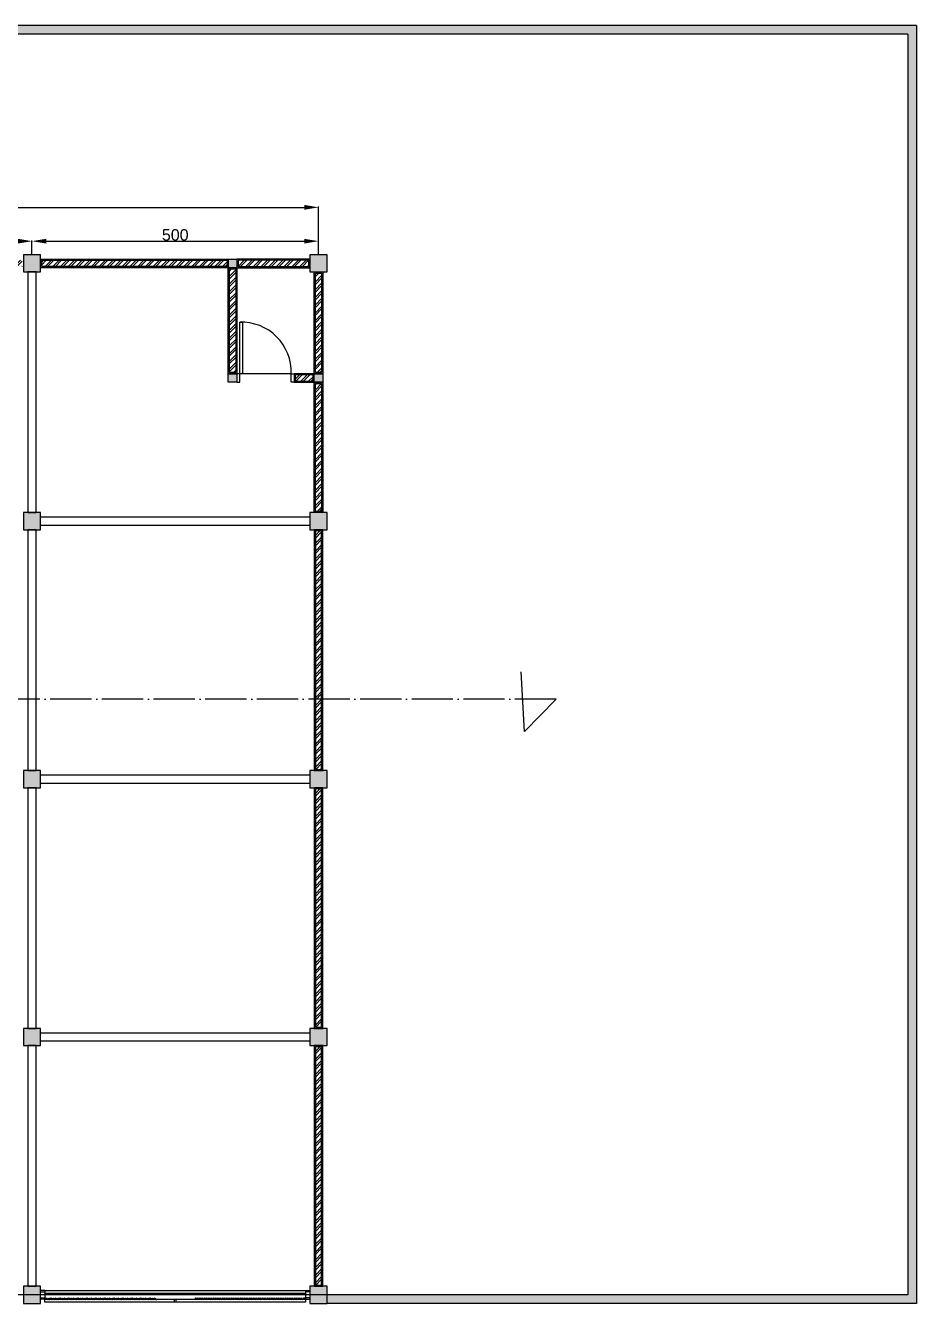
# Model space of a CAD drawing. Header units: centimetres. Extents: x 134057 to 145613, y 5028 to 39996.
# Drawn here: x 144059 to 145613, y 37012 to 39242 of the extents above; entities that cross this region are included whole.
import ezdxf

# ---------------------------------------------------------------- set-up
doc = ezdxf.new("R2010")
doc.units = ezdxf.units.CM
doc.header["$PDMODE"] = 2
doc.linetypes.add('ACAD_ISO04W100', pattern=[30, 24, -3, 0, -3])
for name, color, linetype in [('dinding', 151, 'Continuous'), ('kolom', 141, 'Continuous'), ('kuzen', 191, 'Continuous')]:
    doc.layers.add(name, color=color, linetype=linetype)
doc.layers.add('dinding dalam', color=101, linetype='Continuous', lineweight=25)
doc.layers.add('Pintu ruko', color=10, linetype='Continuous', lineweight=25)
doc.styles.get("Standard").update_dxf_attribs({"font": 'arial.ttf'})
doc.dimstyles.new('ISO-25', dxfattribs={"dimtxt": 2.5, "dimasz": 2.5, "dimexe": 1.25, "dimexo": 0.625, "dimtad": 1, "dimtxsty": 'Standard', "dimcen": 2.5, "dimadec": 0, "dimazin": 0, "dimtfac": 1, "dimtmove": 0, "dimatfit": 3, "dimfxl": 1, "dimarcsym": 0})

# ---------------------------------------------------------------- blocks, each defined once
blk = doc.blocks.new('*D5')
at = {"layer": 'Defpoints', "color": 0, "transparency": 16777216}
for p in [(144069.8, 38865.8), (143569.8, 38842), (144069.8, 38842)]:
    blk.add_point(p, dxfattribs=at)
at = {"layer": 'dinding', "color": 0, "lineweight": -2, "transparency": 16777216}
for p, q in [((143569.8, 38842.7), (143569.8, 38867)), ((143594.8, 38865.8), (144044.8, 38865.8)), ((144069.8, 38842.7), (144069.8, 38867))]:
    blk.add_line(p, q, dxfattribs=at)
at = {"layer": 'dinding', "color": 0, "transparency": 16777216}
for points in [[(143594.8, 38869.9), (143594.8, 38861.6), (143569.8, 38865.8)], [(144044.8, 38869.9), (144044.8, 38861.6), (144069.8, 38865.8)]]:
    blk.add_solid(points, dxfattribs=at)
at = {"layer": 'dinding', "color": 0, "transparency": 16777216, "insert": (143819.8, 38876.6), "char_height": 20, "attachment_point": 5}
blk.add_mtext('500', dxfattribs=at)
blk = doc.blocks.new('*D6')
at = {"layer": 'Defpoints', "color": 0, "transparency": 16777216}
for p in [(144569.8, 38865.8), (144069.8, 38842), (144569.8, 38842)]:
    blk.add_point(p, dxfattribs=at)
at = {"layer": 'dinding', "color": 0, "lineweight": -2, "transparency": 16777216}
for p, q in [((144069.8, 38842.7), (144069.8, 38867)), ((144094.8, 38865.8), (144544.8, 38865.8)), ((144569.8, 38842.7), (144569.8, 38867))]:
    blk.add_line(p, q, dxfattribs=at)
at = {"layer": 'dinding', "color": 0, "transparency": 16777216}
for points in [[(144094.8, 38869.9), (144094.8, 38861.6), (144069.8, 38865.8)], [(144544.8, 38869.9), (144544.8, 38861.6), (144569.8, 38865.8)]]:
    blk.add_solid(points, dxfattribs=at)
at = {"layer": 'dinding', "color": 0, "transparency": 16777216, "insert": (144319.8, 38876.6), "char_height": 20, "attachment_point": 5}
blk.add_mtext('500', dxfattribs=at)
blk = doc.blocks.new('*D7')
at = {"layer": 'Defpoints', "color": 0, "transparency": 16777216}
for p in [(144569.8, 38924.8), (142569.8, 38842), (144569.8, 38842)]:
    blk.add_point(p, dxfattribs=at)
at = {"layer": 'dinding', "color": 0, "lineweight": -2, "transparency": 16777216}
for p, q in [((142569.8, 38842.7), (142569.8, 38926.1)), ((142594.8, 38924.8), (144544.8, 38924.8)), ((144569.8, 38842.7), (144569.8, 38926.1))]:
    blk.add_line(p, q, dxfattribs=at)
at = {"layer": 'dinding', "color": 0, "transparency": 16777216}
for points in [[(142594.8, 38929), (142594.8, 38920.6), (142569.8, 38924.8)], [(144544.8, 38929), (144544.8, 38920.6), (144569.8, 38924.8)]]:
    blk.add_solid(points, dxfattribs=at)
at = {"layer": 'dinding', "color": 0, "transparency": 16777216, "insert": (143569.8, 38935.6), "char_height": 20, "attachment_point": 5}
blk.add_mtext('2000', dxfattribs=at)

msp = doc.modelspace()

# ---------------------------------------------------------------- hatches: boundary and pattern name
at = {"layer": 'dinding', "true_color": 0x636466}
h = msp.add_hatch(dxfattribs=at)
h.set_pattern_fill('AR-CONC', color=251, scale=0.087)
h.paths.add_polyline_path([(145613.301, 39242.027), (139857.133, 39242.027), (139887.695, 39227.027), (145598.301, 39227.027), (145598.301, 37027.027), (144584.82, 37027.027), (144584.82, 37012.027), (145613.301, 37012.027)])
h = msp.add_hatch(color=251, dxfattribs=at)
h.dxf.hatch_style = 1
h.paths.add_polyline_path([(142584.82, 38842.027), (142554.82, 38842.027), (142554.82, 38812.027), (142584.82, 38812.027)])
h.paths.add_polyline_path([(142727.32, 38834.527), (142712.32, 38834.527), (142712.32, 38819.527), (142727.32, 38819.527)])
h.paths.add_polyline_path([(142577.32, 38634.527), (142562.32, 38634.527), (142562.32, 38619.527), (142577.32, 38619.527)])
h.paths.add_polyline_path([(142727.32, 38634.527), (142712.32, 38634.527), (142712.32, 38619.527), (142727.32, 38619.527)])
h.paths.add_polyline_path([(143084.82, 38842.027), (143054.82, 38842.027), (143054.82, 38812.027), (143084.82, 38812.027)])
h.paths.add_polyline_path([(143584.82, 38842.027), (143554.82, 38842.027), (143554.82, 38812.027), (143584.82, 38812.027)])
h.paths.add_polyline_path([(144084.82, 38842.027), (144054.82, 38842.027), (144054.82, 38812.027), (144084.82, 38812.027)])
h.paths.add_polyline_path([(144427.32, 38834.527), (144412.32, 38834.527), (144412.32, 38819.527), (144427.32, 38819.527)])
h.paths.add_polyline_path([(144584.82, 38842.027), (144554.82, 38842.027), (144554.82, 38812.027), (144584.82, 38812.027)])
h.paths.add_polyline_path([(144427.32, 38634.527), (144412.32, 38634.527), (144412.32, 38619.527), (144427.32, 38619.527)])
h.paths.add_polyline_path([(144577.32, 38634.527), (144562.32, 38634.527), (144562.32, 38619.527), (144577.32, 38619.527)])
h.paths.add_polyline_path([(144584.82, 38392.027), (144554.82, 38392.027), (144554.82, 38362.027), (144584.82, 38362.027)])
h.paths.add_polyline_path([(144084.82, 38392.027), (144054.82, 38392.027), (144054.82, 38362.027), (144084.82, 38362.027)])
h.paths.add_polyline_path([(143584.82, 38392.027), (143554.82, 38392.027), (143554.82, 38362.027), (143584.82, 38362.027)])
h.paths.add_polyline_path([(143084.82, 38392.027), (143054.82, 38392.027), (143054.82, 38362.027), (143084.82, 38362.027)])
h.paths.add_polyline_path([(142584.82, 38392.027), (142554.82, 38392.027), (142554.82, 38362.027), (142584.82, 38362.027)])
h.paths.add_polyline_path([(142584.82, 37942.027), (142554.82, 37942.027), (142554.82, 37912.027), (142584.82, 37912.027)])
h.paths.add_polyline_path([(143084.82, 37942.027), (143054.82, 37942.027), (143054.82, 37912.027), (143084.82, 37912.027)])
h.paths.add_polyline_path([(143584.82, 37942.027), (143554.82, 37942.027), (143554.82, 37912.027), (143584.82, 37912.027)])
h.paths.add_polyline_path([(144084.82, 37942.027), (144054.82, 37942.027), (144054.82, 37912.027), (144084.82, 37912.027)])
h.paths.add_polyline_path([(144584.82, 37942.027), (144554.82, 37942.027), (144554.82, 37912.027), (144584.82, 37912.027)])
h.paths.add_polyline_path([(144584.82, 37492.027), (144554.82, 37492.027), (144554.82, 37462.027), (144584.82, 37462.027)])
h.paths.add_polyline_path([(144084.82, 37492.027), (144054.82, 37492.027), (144054.82, 37462.027), (144084.82, 37462.027)])
h.paths.add_polyline_path([(143584.82, 37492.027), (143554.82, 37492.027), (143554.82, 37462.027), (143584.82, 37462.027)])
h.paths.add_polyline_path([(143084.82, 37492.027), (143054.82, 37492.027), (143054.82, 37462.027), (143084.82, 37462.027)])
h.paths.add_polyline_path([(142584.82, 37492.027), (142554.82, 37492.027), (142554.82, 37462.027), (142584.82, 37462.027)])
h.paths.add_polyline_path([(142584.82, 37027.027), (142554.82, 37027.027), (142554.82, 37012.027), (142584.82, 37012.027)])
h.paths.add_polyline_path([(142584.82, 37042.027), (142554.82, 37042.027), (142554.82, 37027.027), (142584.82, 37027.027)])
h.paths.add_polyline_path([(143084.82, 37027.027), (143054.82, 37027.027), (143054.82, 37012.027), (143084.82, 37012.027)])
h.paths.add_polyline_path([(143084.82, 37042.027), (143054.82, 37042.027), (143054.82, 37027.027), (143084.82, 37027.027)])
h.paths.add_polyline_path([(143584.82, 37027.027), (143554.82, 37027.027), (143554.82, 37012.027), (143584.82, 37012.027)])
h.paths.add_polyline_path([(143584.82, 37042.027), (143554.82, 37042.027), (143554.82, 37027.027), (143584.82, 37027.027)])
h.paths.add_polyline_path([(144084.82, 37027.027), (144054.82, 37027.027), (144054.82, 37012.027), (144084.82, 37012.027)])
h.paths.add_polyline_path([(144084.82, 37042.027), (144054.82, 37042.027), (144054.82, 37027.027), (144084.82, 37027.027)])
h.paths.add_polyline_path([(144584.82, 37027.027), (144554.82, 37027.027), (144554.82, 37012.027), (144584.82, 37012.027)])
h.paths.add_polyline_path([(144584.82, 37042.027), (144554.82, 37042.027), (144554.82, 37027.027), (144584.82, 37027.027)])
h = msp.add_hatch(dxfattribs=at)
h.set_pattern_fill('ANSI32', color=251)
h.paths.add_polyline_path([(143052.82, 38832.527), (142729.32, 38832.527), (142729.32, 38821.527), (143052.82, 38821.527)])
h.paths.add_polyline_path([(143452.82, 38832.527), (143086.82, 38832.527), (143086.82, 38821.527), (143452.82, 38821.527)])
h.paths.add_polyline_path([(144052.82, 38832.527), (143686.82, 38832.527), (143686.82, 38821.527), (144052.82, 38821.527)])
h.paths.add_polyline_path([(144410.32, 38832.527), (144086.82, 38832.527), (144086.82, 38821.527), (144410.32, 38821.527)])
h = msp.add_hatch(dxfattribs=at)
h.set_pattern_fill('ANSI32', color=251)
h.paths.add_polyline_path([(144429.32, 38827.027), (144552.82, 38827.027), (144552.82, 38821.527), (144429.32, 38821.527)])
h.paths.add_polyline_path([(144429.32, 38832.527), (144552.82, 38832.527), (144552.82, 38827.027), (144429.32, 38827.027)])
h = msp.add_hatch(dxfattribs=at)
h.set_pattern_fill('ANSI32', color=251)
h.set_pattern_definition([(45, (150, 0), (-6.7351921, 6.7351921), []), (45, (154.49, 0), (-6.7351921, 6.7351921), [])])
h.paths.add_polyline_path([(144414.32, 38817.527), (144419.82, 38817.527), (144419.82, 38636.527), (144414.32, 38636.527)])
h.paths.add_polyline_path([(144419.82, 38817.527), (144425.32, 38817.527), (144425.32, 38636.527), (144419.82, 38636.527)])
h = msp.add_hatch(dxfattribs=at)
h.set_pattern_fill('ANSI32', color=251)
h.paths.add_polyline_path([(144564.32, 38810.027), (144569.82, 38810.027), (144569.82, 38636.527), (144564.32, 38636.527)])
h.paths.add_polyline_path([(144569.82, 38810.027), (144575.32, 38810.027), (144575.32, 38636.527), (144569.82, 38636.527)])
h = msp.add_hatch(dxfattribs=at)
h.set_pattern_fill('ANSI32', color=251)
h.paths.add_polyline_path([(144529.32, 38627.027), (144560.32, 38627.027), (144560.32, 38621.527), (144529.32, 38621.527)])
h.paths.add_polyline_path([(144529.32, 38632.527), (144560.32, 38632.527), (144560.32, 38627.027), (144529.32, 38627.027)])
h = msp.add_hatch(dxfattribs=at)
h.set_pattern_fill('ANSI32', color=251)
h.paths.add_polyline_path([(144564.32, 38617.527), (144575.32, 38617.527), (144575.32, 38394.027), (144564.32, 38394.027)])
h = msp.add_hatch(dxfattribs=at)
h.set_pattern_fill('ANSI32', color=251)
h.set_pattern_definition([(45, (2000, -450), (-6.7351921, 6.7351921), []), (45, (2004.49, -450), (-6.7351921, 6.7351921), [])])
h.paths.add_polyline_path([(144575.32, 38360.027), (144564.32, 38360.027), (144564.32, 37944.027), (144575.32, 37944.027)])
h = msp.add_hatch(dxfattribs=at)
h.set_pattern_fill('ANSI32', color=251)
h.set_pattern_definition([(45, (2000, -900), (-6.7351921, 6.7351921), []), (45, (2004.49, -900), (-6.7351921, 6.7351921), [])])
h.paths.add_polyline_path([(144575.32, 37910.027), (144564.32, 37910.027), (144564.32, 37494.027), (144575.32, 37494.027)])
h = msp.add_hatch(dxfattribs=at)
h.set_pattern_fill('ANSI32', color=251)
h.set_pattern_definition([(45, (2000, -1350), (-6.7351921, 6.7351921), []), (45, (2004.49, -1350), (-6.7351921, 6.7351921), [])])
h.paths.add_polyline_path([(144575.32, 37460.027), (144564.32, 37460.027), (144564.32, 37044.027), (144575.32, 37044.027)])

# ---------------------------------------------------------------- linework, layer by layer
for p, q in [((145613.301, 39242.027), (139857.133, 39242.027)), ((145598.301, 39227.027), (139887.695, 39227.027)), ((145598.301, 39227.027), (145598.301, 37027.027)), ((145613.301, 39242.027), (145613.301, 37012.027)), ((145598.301, 37027.027), (141588.938, 37027.027)), ((145613.301, 37012.027), (144584.82, 37012.027))]:
    msp.add_line(p, q)
at = {"linetype": 'ACAD_ISO04W100', "ltscale": 3}
msp.add_line((144984.708, 38066.445), (142149.195, 38066.445), dxfattribs=at)
at = {"layer": 'dinding', "ltscale": 2000}
for p, q in [((144092.32, 37034.527), (144084.82, 37034.527)), ((144092.32, 37019.527), (144084.82, 37019.527)), ((144092.32, 37034.527), (144092.32, 37019.527)), ((144092.32, 37034.527), (144092.32, 37019.527)), ((144092.32, 37034.527), (144092.32, 37019.527)), ((144547.32, 37034.527), (144547.32, 37019.527)), ((144547.32, 37034.527), (144547.32, 37019.527)), ((144547.32, 37034.527), (144554.82, 37034.527)), ((144547.32, 37019.527), (144554.82, 37019.527))]:
    msp.add_line(p, q, dxfattribs=at)
at = {"layer": 'dinding'}
msp.add_line((144554.82, 37027.027), (144084.82, 37027.027), dxfattribs=at)
for points in [[(144084.82, 38834.527), (144412.32, 38834.527), (144412.32, 38819.527), (144084.82, 38819.527)], [(144086.82, 38832.527), (144410.32, 38832.527), (144410.32, 38821.527), (144086.82, 38821.527)], [(144427.32, 38819.527), (144412.32, 38819.527), (144412.32, 38834.527), (144427.32, 38834.527)], [(144554.82, 38834.527), (144427.32, 38834.527), (144427.32, 38819.527), (144554.82, 38819.527)], [(144552.82, 38832.527), (144429.32, 38832.527), (144429.32, 38821.527), (144552.82, 38821.527)], [(144077.32, 38392.027), (144077.32, 38812.027), (144062.32, 38812.027), (144062.32, 38392.027)], [(144412.32, 38634.527), (144412.32, 38819.527), (144427.32, 38819.527), (144427.32, 38634.527)], [(144414.32, 38636.527), (144414.32, 38817.527), (144425.32, 38817.527), (144425.32, 38636.527)], [(144562.32, 38634.527), (144562.32, 38812.027), (144577.32, 38812.027), (144577.32, 38634.527)], [(144564.32, 38636.527), (144564.32, 38810.027), (144575.32, 38810.027), (144575.32, 38636.527)], [(144427.32, 38619.527), (144412.32, 38619.527), (144412.32, 38634.527), (144427.32, 38634.527)], [(144562.32, 38634.527), (144527.32, 38634.527), (144527.32, 38619.527), (144562.32, 38619.527)], [(144560.32, 38632.527), (144529.32, 38632.527), (144529.32, 38621.527), (144560.32, 38621.527)], [(144577.32, 38619.527), (144562.32, 38619.527), (144562.32, 38634.527), (144577.32, 38634.527)], [(144562.32, 38392.027), (144562.32, 38619.527), (144577.32, 38619.527), (144577.32, 38392.027)], [(144564.32, 38394.027), (144564.32, 38617.527), (144575.32, 38617.527), (144575.32, 38394.027)], [(144084.82, 38384.527), (144554.82, 38384.527), (144554.82, 38369.527), (144084.82, 38369.527)], [(144077.32, 37942.027), (144077.32, 38362.027), (144062.32, 38362.027), (144062.32, 37942.027)], [(144577.32, 37942.027), (144577.32, 38362.027), (144562.32, 38362.027), (144562.32, 37942.027)], [(144575.32, 37944.027), (144575.32, 38360.027), (144564.32, 38360.027), (144564.32, 37944.027)], [(144084.82, 37934.527), (144554.82, 37934.527), (144554.82, 37919.527), (144084.82, 37919.527)], [(144077.32, 37492.027), (144077.32, 37912.027), (144062.32, 37912.027), (144062.32, 37492.027)], [(144577.32, 37492.027), (144577.32, 37912.027), (144562.32, 37912.027), (144562.32, 37492.027)], [(144575.32, 37494.027), (144575.32, 37910.027), (144564.32, 37910.027), (144564.32, 37494.027)], [(144084.82, 37484.527), (144554.82, 37484.527), (144554.82, 37469.527), (144084.82, 37469.527)], [(144077.32, 37042.027), (144077.32, 37462.027), (144062.32, 37462.027), (144062.32, 37042.027)], [(144577.32, 37042.027), (144577.32, 37462.027), (144562.32, 37462.027), (144562.32, 37042.027)], [(144575.32, 37044.027), (144575.32, 37460.027), (144564.32, 37460.027), (144564.32, 37044.027)]]:
    msp.add_lwpolyline(points, close=True, dxfattribs=at)
msp.add_lwpolyline([(144984.708, 38066.445), (144929.44, 38010.384), (144923.743, 38114.293)], dxfattribs=at)
at = {"layer": 'dinding dalam', "ltscale": 2000}
for p, q in [((144084.82, 37032.527), (144092.32, 37032.527)), ((144084.82, 37021.527), (144092.32, 37021.527)), ((144554.82, 37032.527), (144547.32, 37032.527)), ((144554.82, 37021.527), (144547.32, 37021.527))]:
    msp.add_line(p, q, dxfattribs=at)
at = {"layer": 'kolom'}
for points in [[(144054.82, 38812.027), (144084.82, 38812.027), (144084.82, 38842.027), (144054.82, 38842.027)], [(144554.82, 38812.027), (144584.82, 38812.027), (144584.82, 38842.027), (144554.82, 38842.027)], [(144054.82, 38362.027), (144084.82, 38362.027), (144084.82, 38392.027), (144054.82, 38392.027)], [(144554.82, 38362.027), (144584.82, 38362.027), (144584.82, 38392.027), (144554.82, 38392.027)], [(144054.82, 37912.027), (144084.82, 37912.027), (144084.82, 37942.027), (144054.82, 37942.027)], [(144554.82, 37912.027), (144584.82, 37912.027), (144584.82, 37942.027), (144554.82, 37942.027)], [(144054.82, 37462.027), (144084.82, 37462.027), (144084.82, 37492.027), (144054.82, 37492.027)], [(144554.82, 37462.027), (144584.82, 37462.027), (144584.82, 37492.027), (144554.82, 37492.027)], [(144054.82, 37012.027), (144084.82, 37012.027), (144084.82, 37042.027), (144054.82, 37042.027)]]:
    msp.add_lwpolyline(points, close=True, dxfattribs=at)
msp.add_lwpolyline([(144584.82, 37042.027), (144554.82, 37042.027), (144554.82, 37012.027), (144584.82, 37012.027), (144584.82, 37042.027)], dxfattribs=at)
at = {"layer": 'kuzen', "ltscale": 2000}
for p, q in [((144432.32, 38634.527), (144432.32, 38724.527)), ((144432.32, 38724.527), (144437.32, 38724.527)), ((144437.32, 38724.527), (144437.32, 38634.527)), ((144427.32, 38634.527), (144427.32, 38619.527)), ((144432.32, 38634.527), (144427.32, 38634.527)), ((144432.32, 38619.527), (144432.32, 38634.527)), ((144437.32, 38634.527), (144432.32, 38634.527)), ((144522.32, 38634.527), (144434.82, 38634.527)), ((144522.32, 38619.527), (144522.32, 38634.527)), ((144522.32, 38634.527), (144527.32, 38634.527)), ((144527.32, 38634.527), (144527.32, 38619.527)), ((144427.32, 38619.527), (144432.32, 38619.527)), ((144527.32, 38619.527), (144522.32, 38619.527))]:
    msp.add_line(p, q, dxfattribs=at)
msp.add_arc((144434.82, 38637.027), 87.536, 358.363423, 91.636577, dxfattribs=at)
at = {"layer": 'Pintu ruko', "ltscale": 2000}
for p, q in [((144092.32, 37034.527), (144547.32, 37034.527)), ((144547.32, 37029.527), (144092.32, 37029.527)), ((144092.32, 37019.527), (144092.32, 37021.527)), ((144092.32, 37014.527), (144092.32, 37019.527)), ((144092.32, 37019.527), (144547.32, 37019.527)), ((144318.32, 37014.527), (144318.32, 37019.527)), ((144321.32, 37014.527), (144321.32, 37019.527)), ((144547.32, 37019.527), (144547.32, 37014.527)), ((144547.32, 37014.527), (144092.32, 37014.527))]:
    msp.add_line(p, q, dxfattribs=at)
for points in [[(144092.32, 37020.962), (144095.998, 37020.962), (144097.162, 37018.355), (144099.276, 37021.527), (144100.303, 37018.355), (144102.417, 37021.527), (144103.444, 37018.355), (144105.559, 37021.527), (144106.586, 37018.355), (144108.7, 37021.527), (144109.727, 37018.355), (144111.841, 37021.527), (144112.868, 37018.355), (144114.983, 37021.527), (144116.01, 37018.355), (144118.124, 37021.527), (144119.151, 37018.355), (144121.266, 37021.527), (144122.292, 37018.355), (144124.407, 37021.527), (144125.434, 37018.355), (144127.548, 37021.527), (144128.575, 37018.355), (144130.69, 37021.527), (144131.716, 37018.355), (144133.831, 37021.527), (144134.858, 37018.355), (144136.972, 37021.527), (144137.999, 37018.355), (144140.114, 37021.527), (144141.141, 37018.355), (144143.255, 37021.527), (144144.282, 37018.355), (144146.396, 37021.527), (144147.423, 37018.355), (144149.538, 37021.527), (144150.565, 37018.355), (144152.679, 37021.527), (144153.706, 37018.355), (144155.82, 37021.527), (144156.847, 37018.355), (144158.962, 37021.527), (144159.989, 37018.355), (144162.103, 37021.527), (144163.13, 37018.355), (144165.245, 37021.527), (144166.271, 37018.355), (144168.386, 37021.527), (144169.413, 37018.355), (144171.527, 37021.527), (144172.554, 37018.355), (144174.669, 37021.527), (144175.695, 37018.355), (144177.81, 37021.527), (144178.837, 37018.355), (144180.951, 37021.527), (144181.978, 37018.355), (144184.093, 37021.527), (144185.12, 37018.355), (144187.234, 37021.527), (144188.261, 37018.355), (144190.375, 37021.527), (144191.402, 37018.355), (144193.517, 37021.527), (144194.544, 37018.355), (144196.658, 37021.527), (144197.685, 37018.355), (144199.799, 37021.527), (144200.826, 37018.355), (144202.941, 37021.527), (144203.968, 37018.355), (144206.082, 37021.527), (144207.109, 37018.355), (144209.223, 37021.527), (144210.25, 37018.355), (144212.365, 37021.527), (144213.392, 37018.355), (144215.506, 37021.527), (144216.533, 37018.355), (144218.648, 37021.527), (144219.674, 37018.355), (144221.789, 37021.527), (144222.816, 37018.355), (144224.93, 37021.527), (144225.957, 37018.355), (144228.072, 37021.527), (144229.099, 37018.355), (144231.213, 37021.527), (144232.24, 37018.355), (144234.354, 37021.527), (144235.381, 37018.355), (144237.496, 37021.527), (144238.523, 37018.355), (144240.637, 37021.527), (144241.664, 37018.355), (144243.778, 37021.527), (144244.805, 37018.355), (144246.92, 37021.527), (144247.947, 37018.355), (144250.061, 37021.527), (144251.088, 37018.355), (144253.202, 37021.527), (144254.229, 37018.355), (144256.344, 37021.527), (144257.371, 37018.355), (144259.485, 37021.527), (144260.512, 37018.355), (144262.627, 37021.527), (144263.653, 37018.355), (144265.768, 37021.527), (144266.795, 37018.355), (144268.909, 37021.527), (144269.936, 37018.355), (144272.051, 37021.527), (144273.077, 37018.355), (144275.192, 37021.527), (144276.219, 37018.355), (144278.333, 37021.527), (144279.36, 37018.355), (144281.475, 37021.527), (144282.502, 37018.355), (144284.616, 37021.527), (144285.779, 37018.92), (144287.674, 37018.92)], [(144547.32, 37020.962), (144543.642, 37020.962), (144542.478, 37018.355), (144540.364, 37021.527), (144539.337, 37018.355), (144537.222, 37021.527), (144536.196, 37018.355), (144534.081, 37021.527), (144533.054, 37018.355), (144530.94, 37021.527), (144529.913, 37018.355), (144527.798, 37021.527), (144526.771, 37018.355), (144524.657, 37021.527), (144523.63, 37018.355), (144521.516, 37021.527), (144520.489, 37018.355), (144518.374, 37021.527), (144517.347, 37018.355), (144515.233, 37021.527), (144514.206, 37018.355), (144512.092, 37021.527), (144511.065, 37018.355), (144508.95, 37021.527), (144507.923, 37018.355), (144505.809, 37021.527), (144504.782, 37018.355), (144502.668, 37021.527), (144501.641, 37018.355), (144499.526, 37021.527), (144498.499, 37018.355), (144496.385, 37021.527), (144495.358, 37018.355), (144493.243, 37021.527), (144492.217, 37018.355), (144490.102, 37021.527), (144489.075, 37018.355), (144486.961, 37021.527), (144485.934, 37018.355), (144483.819, 37021.527), (144482.793, 37018.355), (144480.678, 37021.527), (144479.651, 37018.355), (144477.537, 37021.527), (144476.51, 37018.355), (144474.395, 37021.527), (144473.368, 37018.355), (144471.254, 37021.527), (144470.227, 37018.355), (144468.113, 37021.527), (144467.086, 37018.355), (144464.971, 37021.527), (144463.944, 37018.355), (144461.83, 37021.527), (144460.803, 37018.355), (144458.689, 37021.527), (144457.662, 37018.355), (144455.547, 37021.527), (144454.52, 37018.355), (144452.406, 37021.527), (144451.379, 37018.355), (144449.264, 37021.527), (144448.238, 37018.355), (144446.123, 37021.527), (144445.096, 37018.355), (144442.982, 37021.527), (144441.955, 37018.355), (144439.84, 37021.527), (144438.814, 37018.355), (144436.699, 37021.527), (144435.672, 37018.355), (144433.558, 37021.527), (144432.531, 37018.355), (144430.416, 37021.527), (144429.389, 37018.355), (144427.275, 37021.527), (144426.248, 37018.355), (144424.134, 37021.527), (144423.107, 37018.355), (144420.992, 37021.527), (144419.965, 37018.355), (144417.851, 37021.527), (144416.824, 37018.355), (144414.71, 37021.527), (144413.683, 37018.355), (144411.568, 37021.527), (144410.541, 37018.355), (144408.427, 37021.527), (144407.4, 37018.355), (144405.286, 37021.527), (144404.259, 37018.355), (144402.144, 37021.527), (144401.117, 37018.355), (144399.003, 37021.527), (144397.976, 37018.355), (144395.861, 37021.527), (144394.835, 37018.355), (144392.72, 37021.527), (144391.693, 37018.355), (144389.579, 37021.527), (144388.552, 37018.355), (144386.437, 37021.527), (144385.41, 37018.355), (144383.296, 37021.527), (144382.269, 37018.355), (144380.155, 37021.527), (144379.128, 37018.355), (144377.013, 37021.527), (144375.986, 37018.355), (144373.872, 37021.527), (144372.845, 37018.355), (144370.731, 37021.527), (144369.704, 37018.355), (144367.589, 37021.527), (144366.562, 37018.355), (144364.448, 37021.527), (144363.421, 37018.355), (144361.307, 37021.527), (144360.28, 37018.355), (144358.165, 37021.527), (144357.138, 37018.355), (144355.024, 37021.527), (144353.861, 37018.92), (144351.966, 37018.92)]]:
    msp.add_lwpolyline(points, dxfattribs=at)

# ---------------------------------------------------------------- dimensions: what is measured, and where the dimension line sits
at = {"layer": 'dinding'}
for base, p1, p2, picture, middle in [((144569.82, 38924.805), (142569.82, 38842.027), (144569.82, 38842.027), '*D7', (143569.82, 38935.642)), ((144069.82, 38865.769), (143569.82, 38842.027), (144069.82, 38842.027), '*D5', (143819.82, 38876.605)), ((144569.82, 38865.769), (144069.82, 38842.027), (144569.82, 38842.027), '*D6', (144319.82, 38876.605))]:
    dim = msp.add_linear_dim(base=base, p1=p1, p2=p2, dimstyle='ISO-25', override={"dimtxt": 20, "dimasz": 25}, dxfattribs=at)
    dim.commit()
    dim.dimension.update_dxf_attribs({"geometry": picture, "text_midpoint": middle})

doc.saveas('drawing.dxf')
